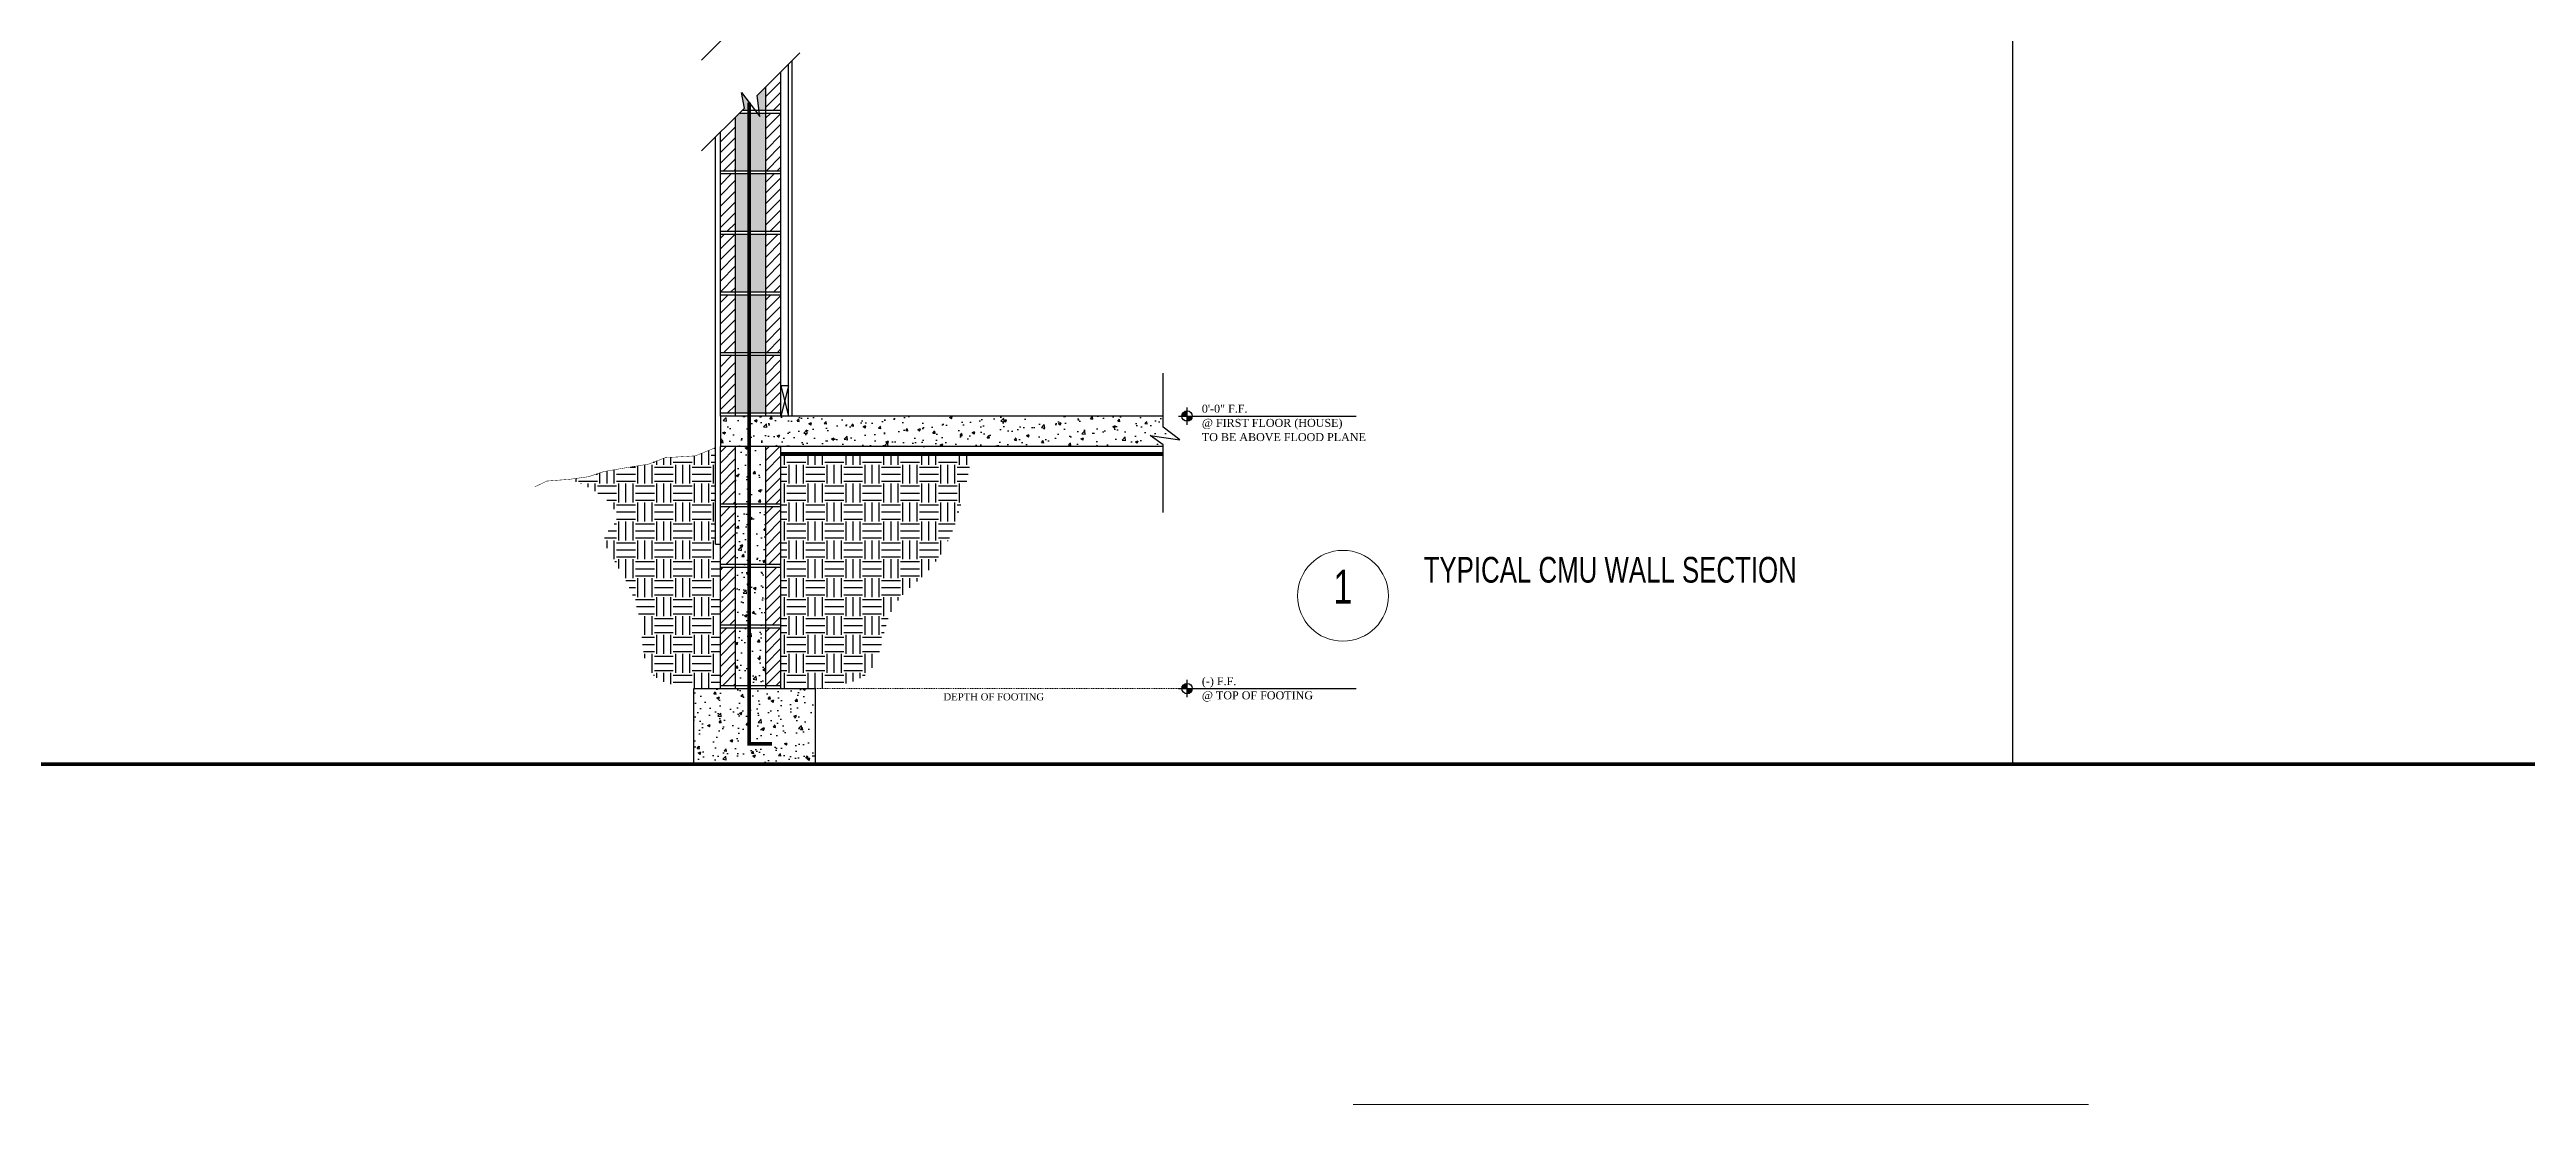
# Model space of a CAD drawing. Header units: inches. Extents: x 26998 to 46838, y -509 to 4343.
# Drawn here: x 37146.4 to 37473.5, y 3120.3 to 3259.7 of the extents above; entities that cross this region are included whole.
import ezdxf

# ---------------------------------------------------------------- set-up
doc = ezdxf.new("R2010")
doc.units = ezdxf.units.IN
doc.header["$LTSCALE"] = 0.5
doc.header["$MEASUREMENT"] = 0
doc.linetypes.add('DASHED', pattern=[0.75, 0.5, -0.25])
doc.linetypes.add('HIDDEN', pattern=[0.375, 0.25, -0.125])
for name, color, linetype in [('1', 1, 'Continuous'), ('2', 2, 'Continuous'), ('3', 3, 'Continuous'), ('4', 4, 'Continuous'), ('5', 5, 'Continuous'), ('7', 7, 'Continuous'), ('8', 8, 'Continuous'), ('DIMS', 8, 'Continuous'), ('NOTE', 7, 'Continuous')]:
    doc.layers.add(name, color=color, linetype=linetype)
doc.layers.add('9', color=9, linetype='Continuous', lineweight=13)
doc.layers.add('CAD_  Default', color=7, linetype='Continuous', lineweight=18, true_color=0x000000)
doc.styles.add('ARCHQUIK', font='BOOKOS.TTF')
doc.styles.get("Standard").update_dxf_attribs({"font": 'romans.shx', "width": 0.75})
doc.styles.add('XFINE', font='BOOKOS.TTF')
pattern_1 = [(50, (-10363.7046, 5007.6377), (3.58630091, -0.31376067), [0.375, -4.125]), (355, (-10363.7046, 5007.6377), (-0.69375667, 3.76096067), [0.3, -3.3]), (100.4514, (-10363.4058, 5007.6116), (2.8925469, 3.4471977), [0.31870095, -3.50571056]), (46.1842, (-10363.7046, 5008.6377), (5.33620524, -0.82759507), [0.5625, -6.1875]), (96.6356, (-10363.26, 5008.569), (4.6733135, 4.87058935), [0.47805144, -5.258565]), (351.1842, (-10363.7046, 5008.6377), (4.6733097, 4.870593), [0.45, -4.95]), (21, (-10363.2046, 5008.3877), (2.98453526, -2.01309445), [0.375, -4.125]), (326, (-10363.2046, 5008.3877), (1.21657666, 3.62575023), [0.3, -3.3]), (71.4514, (-10362.956, 5008.22), (4.20111314, 1.61265248), [0.31870095, -3.50571056]), (37.5, (-10363.7046, 5007.6377), (0.060799277, 1.66446927), [0, -3.26, 0, -3.35, 0, -3.3125]), (7.5, (-10363.7046, 5007.6377), (1.31534769, 1.97205856), [0, -1.91, 0, -3.185, 0, -1.2625]), (327.5, (-10364.8196, 5007.6377), (2.66911218, -0.11277436), [0, -1.25, 0, -3.9, 0, -5.175]), (317.5, (-10365.3196, 5007.6377), (2.91593085, 0.50052491), [0, -1.625, 0, -2.59, 0, -3.675])]
pattern_2 = [(45, (-10363.7046, 5007.6377), (-0.707106781, 0.707106781), [])]

# ---------------------------------------------------------------- blocks, each defined once
blk = doc.blocks.new('ELEV')
at = {"layer": 'DIMS'}
for points in [[(-5, 0), (-5, 3, 0.414214), (-8, 0)], [(-5, -3, 0.414214), (-2, 0), (-5, 0)]]:
    blk.add_hatch(color=256, dxfattribs=at).paths.add_polyline_path(points)
for p, q in [((-10, 0), (0, 0)), ((-5, -5), (-5, 5))]:
    blk.add_line(p, q, dxfattribs=at)
at = {"layer": 'NOTE'}
blk.add_circle((-5, 0), 3, dxfattribs=at)
at = {"layer": 'DIMS', "style": 'XFINE'}
for tag, p in [('FLRNOTE', (3.5, 10.2)), ('FLRELEV', (3.5, 2)), ('NGVDELEV', (3.5, -6.2)), ('NGVDNOTE', (3.5, -14.4))]:
    blk.add_attdef(tag, p, '', height=4.59, dxfattribs=at)

msp = doc.modelspace()

# ---------------------------------------------------------------- hatches: boundary and pattern name
at = {"layer": '5'}
h = msp.add_hatch(dxfattribs=at)
h.set_pattern_fill('U', color=256, angle=45, style=0, pattern_type=0)
h.set_pattern_definition(pattern_2)
h.paths.add_polyline_path([(37241.0115486, 3211.6177176), (37243.0115486, 3211.6177176), (37243.0115486, 3219.2427176), (37241.0115486, 3219.2427176)])
h.paths.add_polyline_path([(37241.0115486, 3219.6177176), (37243.0115486, 3219.6177176), (37243.0115486, 3227.2427176), (37241.0115486, 3227.2427176)])
h.paths.add_polyline_path([(37241.0115486, 3227.6177176), (37243.0115486, 3227.6177176), (37243.0115486, 3235.2427176), (37241.0115486, 3235.2427176)])
h.paths.add_polyline_path([(37241.0115486, 3235.6177176), (37243.0115486, 3235.6177176), (37243.0115486, 3243.2427176), (37241.0115486, 3243.2427176)])
h.paths.add_polyline_path([(37241.0115486, 3243.6177176), (37243.0115486, 3243.6177176), (37243.0115486, 3251.2427176), (37241.0115486, 3251.2427176)])
h.paths.add_polyline_path([(37243.0115486, 3256.7480278), (37241.0115486, 3254.7480278), (37241.0115486, 3251.6177176), (37243.0115486, 3251.6177176)])
h.paths.add_polyline_path([(37241.0115486, 3266.7480278), (37243.0115486, 3268.7480278), (37243.0115486, 3271.2427176), (37241.0115486, 3271.2427176)])
h.paths.add_polyline_path([(37241.0115486, 3271.6177176), (37243.0115486, 3271.6177176), (37243.0115486, 3279.2427176), (37241.0115486, 3279.2427176)])
h.paths.add_polyline_path([(37241.0115486, 3279.6177176), (37243.0115486, 3279.6177176), (37243.0115486, 3287.2427176), (37241.0115486, 3287.2427176)])
h.paths.add_polyline_path([(37241.0115486, 3287.6177176), (37243.0115486, 3287.6177176), (37243.0115486, 3295.2427176), (37241.0115486, 3295.2427176)])
h.paths.add_polyline_path([(37243.0115486, 3303.2427176), (37241.0115486, 3303.2427176), (37241.0115486, 3295.6177176), (37243.0115486, 3295.6177176)])
h.paths.add_polyline_path([(37241.0115486, 3303.6177176), (37243.0115486, 3303.6177176), (37243.0115486, 3311.2427176), (37241.0115486, 3311.2427176)])
h.paths.add_polyline_path([(37241.0115486, 3311.6177176), (37243.0115486, 3311.6177176), (37243.0115486, 3319.2427176), (37241.0115486, 3319.2427176)])
h.paths.add_polyline_path([(37235.0115486, 3311.6177176), (37237.0115486, 3311.6177176), (37237.0115486, 3319.2427176), (37235.0115486, 3319.2427176)])
h.paths.add_polyline_path([(37235.0115486, 3303.6177176), (37237.0115486, 3303.6177176), (37237.0115486, 3311.2427176), (37235.0115486, 3311.2427176)])
h.paths.add_polyline_path([(37237.0115486, 3303.2427176), (37235.0115486, 3303.2427176), (37235.0115486, 3295.6177176), (37237.0115486, 3295.6177176)])
h.paths.add_polyline_path([(37235.0115486, 3287.6177176), (37237.0115486, 3287.6177176), (37237.0115486, 3295.2427176), (37235.0115486, 3295.2427176)])
h.paths.add_polyline_path([(37237.0115486, 3287.2427176), (37235.0115486, 3287.2427176), (37235.0115486, 3279.6177176), (37237.0115486, 3279.6177176)])
h.paths.add_polyline_path([(37235.0115486, 3271.6177176), (37237.0115486, 3271.6177176), (37237.0115486, 3279.2427176), (37235.0115486, 3279.2427176)])
h.paths.add_polyline_path([(37235.0115486, 3263.6177176), (37237.0115486, 3263.6177176), (37237.0115486, 3271.2427176), (37235.0115486, 3271.2427176)])
h.paths.add_polyline_path([(37235.0115486, 3263.2427176), (37235.0115486, 3260.7480278), (37237.0115486, 3262.7480278), (37237.0115486, 3263.2427176)])
h.paths.add_polyline_path([(37237.0115486, 3250.7480278), (37235.0115486, 3248.7480278), (37235.0115486, 3243.6177176), (37237.0115486, 3243.6177176)])
h.paths.add_polyline_path([(37235.0115486, 3235.6177176), (37237.0115486, 3235.6177176), (37237.0115486, 3243.2427176), (37235.0115486, 3243.2427176)])
h.paths.add_polyline_path([(37237.0115486, 3235.2427176), (37235.0115486, 3235.2427176), (37235.0115486, 3227.6177176), (37237.0115486, 3227.6177176)])
h.paths.add_polyline_path([(37235.0115486, 3219.6177176), (37237.0115486, 3219.6177176), (37237.0115486, 3227.2427176), (37235.0115486, 3227.2427176)])
h.paths.add_polyline_path([(37237.0115486, 3219.2427176), (37235.0115486, 3219.2427176), (37235.0115486, 3211.6177176), (37237.0115486, 3211.6177176)])
h = msp.add_hatch(dxfattribs=at)
h.set_pattern_fill('U', color=256, angle=45, style=0, pattern_type=0)
h.set_pattern_definition(pattern_2)
h.paths.add_polyline_path([(37241.0115486, 3175.6177176), (37243.0115486, 3175.6177176), (37243.0115486, 3183.2427176), (37241.0115486, 3183.2427176)])
h.paths.add_polyline_path([(37237.0115486, 3183.2427176), (37235.0115486, 3183.2427176), (37235.0115486, 3175.6177176), (37237.0115486, 3175.6177176)])
h.paths.add_polyline_path([(37235.0115486, 3183.6177176), (37237.0115486, 3183.6177176), (37237.0115486, 3191.2427176), (37235.0115486, 3191.2427176)])
h.paths.add_polyline_path([(37241.0115486, 3183.6177176), (37243.0115486, 3183.6177176), (37243.0115486, 3191.2427176), (37241.0115486, 3191.2427176)])
h.paths.add_polyline_path([(37241.0115486, 3191.6177176), (37243.0115486, 3191.6177176), (37243.0115486, 3199.2427176), (37241.0115486, 3199.2427176)])
h.paths.add_polyline_path([(37237.0115486, 3199.2427176), (37235.0115486, 3199.2427176), (37235.0115486, 3191.6177176), (37237.0115486, 3191.6177176)])
h.paths.add_polyline_path([(37235.0115486, 3199.6177176), (37237.0115486, 3199.6177176), (37237.0115486, 3207.2427176), (37235.0115486, 3207.2427176)])
h.paths.add_polyline_path([(37243.0115486, 3207.2427176), (37241.0115486, 3207.2427176), (37241.0115486, 3199.6177176), (37243.0115486, 3199.6177176)])
at = {"layer": '8'}
h = msp.add_hatch(dxfattribs=at)
h.set_pattern_fill('AR-CONC', color=256, scale=0.5, style=0)
h.set_pattern_definition(pattern_1)
h.paths.add_polyline_path([(37241.0115486, 3319.2427176), (37238.8228191, 3319.2427176), (37238.8228191, 3311.6177176), (37241.0115486, 3311.6177176)])
h.paths.add_polyline_path([(37241.0115486, 3311.2427176), (37238.8228191, 3311.2427176), (37238.8228191, 3303.6177176), (37241.0115486, 3303.6177176)])
h.paths.add_polyline_path([(37241.0115486, 3303.2427176), (37238.8228191, 3303.2427176), (37238.8228191, 3295.6177176), (37241.0115486, 3295.6177176)])
h.paths.add_polyline_path([(37241.0115486, 3295.2427176), (37238.8228191, 3295.2427176), (37238.8228191, 3287.6177176), (37241.0115486, 3287.6177176)])
h.paths.add_polyline_path([(37241.0115486, 3287.2427176), (37238.8228191, 3287.2427176), (37238.8228191, 3279.6177176), (37241.0115486, 3279.6177176)])
h.paths.add_polyline_path([(37241.0115486, 3279.2427176), (37238.8228191, 3279.2427176), (37238.8228191, 3271.6177176), (37241.0115486, 3271.6177176)])
h.paths.add_polyline_path([(37241.0115486, 3271.2427176), (37238.8228191, 3271.2427176), (37238.8228191, 3264.6767637), (37240.2157523, 3262.8325025), (37239.8493841, 3265.5858633), (37241.0115486, 3266.7480278)])
h.paths.add_polyline_path([(37241.0115486, 3254.7480278), (37239.8493841, 3253.5858633), (37240.1112699, 3251.6177176), (37241.0115486, 3251.6177176)])
h.paths.add_polyline_path([(37241.0115486, 3251.2427176), (37240.1611682, 3251.2427176), (37240.2157523, 3250.8325025), (37239.9059252, 3251.2427176), (37238.8228191, 3251.2427176), (37238.8228191, 3243.6177176), (37241.0115486, 3243.6177176)])
h.paths.add_polyline_path([(37241.0115486, 3243.2427176), (37238.8228191, 3243.2427176), (37238.8228191, 3235.6177176), (37241.0115486, 3235.6177176)])
h.paths.add_polyline_path([(37241.0115486, 3235.2427176), (37238.8228191, 3235.2427176), (37238.8228191, 3227.6177176), (37241.0115486, 3227.6177176)])
h.paths.add_polyline_path([(37241.0115486, 3227.2427176), (37238.8228191, 3227.2427176), (37238.8228191, 3219.6177176), (37241.0115486, 3219.6177176)])
h.paths.add_polyline_path([(37241.0115486, 3219.2427176), (37238.8228191, 3219.2427176), (37238.8228191, 3211.6177176), (37241.0115486, 3211.6177176)])
h.paths.add_polyline_path([(37238.8228191, 3219.2427176), (37237.0115486, 3219.2427176), (37237.0115486, 3211.6177176), (37238.8228191, 3211.6177176)])
h.paths.add_polyline_path([(37238.8228191, 3227.2427176), (37237.0115486, 3227.2427176), (37237.0115486, 3219.6177176), (37238.8228191, 3219.6177176)])
h.paths.add_polyline_path([(37238.8228191, 3235.2427176), (37237.0115486, 3235.2427176), (37237.0115486, 3227.6177176), (37238.8228191, 3227.6177176)])
h.paths.add_polyline_path([(37238.8228191, 3243.2427176), (37237.0115486, 3243.2427176), (37237.0115486, 3235.6177176), (37238.8228191, 3235.6177176)])
h.paths.add_polyline_path([(37238.8228191, 3251.2427176), (37237.5062383, 3251.2427176), (37237.0115486, 3250.7480278), (37237.0115486, 3243.6177176), (37238.8228191, 3243.6177176)])
h.paths.add_polyline_path([(37238.8228191, 3252.6767637), (37237.8073448, 3254.0212646), (37238.1968484, 3251.9333276), (37237.8812383, 3251.6177176), (37238.8228191, 3251.6177176)])
h.paths.add_polyline_path([(37237.5062383, 3263.2427176), (37237.0115486, 3263.2427176), (37237.0115486, 3262.7480278)])
h.paths.add_polyline_path([(37237.8073448, 3266.0212646), (37238.8228191, 3264.6767637), (37238.8228191, 3271.2427176), (37237.0115486, 3271.2427176), (37237.0115486, 3263.6177176), (37237.8812383, 3263.6177176), (37238.1968484, 3263.9333276)])
h.paths.add_polyline_path([(37238.8228191, 3279.2427176), (37237.0115486, 3279.2427176), (37237.0115486, 3271.6177176), (37238.8228191, 3271.6177176)])
h.paths.add_polyline_path([(37238.8228191, 3287.2427176), (37237.0115486, 3287.2427176), (37237.0115486, 3279.6177176), (37238.8228191, 3279.6177176)])
h.paths.add_polyline_path([(37238.8228191, 3295.2427176), (37237.0115486, 3295.2427176), (37237.0115486, 3287.6177176), (37238.8228191, 3287.6177176)])
h.paths.add_polyline_path([(37238.8228191, 3303.2427176), (37237.0115486, 3303.2427176), (37237.0115486, 3295.6177176), (37238.8228191, 3295.6177176)])
h.paths.add_polyline_path([(37238.8228191, 3311.2427176), (37237.0115486, 3311.2427176), (37237.0115486, 3303.6177176), (37238.8228191, 3303.6177176)])
h.paths.add_polyline_path([(37238.8228191, 3319.2427176), (37237.0115486, 3319.2427176), (37237.0115486, 3311.6177176), (37238.8228191, 3311.6177176)])
h = msp.add_hatch(dxfattribs=at)
h.set_pattern_fill('AR-CONC', color=256, scale=0.5, style=0)
h.set_pattern_definition(pattern_1)
h.paths.add_polyline_path([(37235.0115486, 3211.2427176), (37235.0115486, 3207.2427176), (37293.4968299, 3207.2427176), (37293.4968299, 3207.4678826), (37291.7450149, 3208.6688564), (37295.7028115, 3208.1170624), (37293.4968299, 3209.804921), (37293.4968299, 3211.2427176)])
h = msp.add_hatch(dxfattribs=at)
h.set_pattern_fill('EARTH', color=256, scale=10, style=0)
h.set_pattern_definition([(0, (-10363.7046, 5007.6377), (2.5, 2.5), [2.5, -2.5]), (0, (-10363.7046, 5008.5752), (2.5, 2.5), [2.5, -2.5]), (0, (-10363.7046, 5009.5127), (2.5, 2.5), [2.5, -2.5]), (90, (-10363.392, 5009.8252), (-2.5, 2.5), [2.5, -2.5]), (90, (-10362.4546, 5009.8252), (-2.5, 2.5), [2.5, -2.5]), (90, (-10361.517, 5009.8252), (-2.5, 2.5), [2.5, -2.5])])
edge = h.paths.add_edge_path()
edge.add_spline(control_points=[(37247.5115486, 3175.2427176), (37250.3817069, 3175.5736906), (37256.5537134, 3176.285417), (37256.2545405, 3186.2481311), (37263.2124393, 3190.5663916), (37266.6626532, 3197.8824687), (37267.6853353, 3203.2545598), (37268.2541892, 3206.2427176)], knot_values=[0, 0, 0, 0, 7.600050757, 16.3431973222, 23.4501021119, 30.7381905777, 39.8734955335, 39.8734955335, 39.8734955335, 39.8734955335], degree=3, periodic=0)
edge.add_line((37268.2541892, 3206.2427176), (37243.0115486, 3206.2427176))
edge.add_line((37243.0115486, 3206.2427176), (37243.0115486, 3175.2427176))
edge.add_line((37243.0115486, 3175.2427176), (37247.5115486, 3175.2427176))
edge = h.paths.add_edge_path()
edge.add_line((37234.3865486, 3207.0881984), (37231.7279858, 3205.9916533))
edge.add_line((37231.7279858, 3205.9916533), (37227.7351106, 3205.7490555))
edge.add_line((37227.7351106, 3205.7490555), (37225.5534429, 3204.9057704))
edge.add_line((37225.5534429, 3204.9057704), (37222.9997928, 3204.4989582))
edge.add_line((37222.9997928, 3204.4989582), (37219.669403, 3203.9249071))
edge.add_line((37219.669403, 3203.9249071), (37217.6019896, 3203.2359917))
edge.add_line((37217.6019896, 3203.2359917), (37215.0753436, 3202.8913988))
edge.add_spline(control_points=[(37215.0753436, 3202.8913988), (37216.1654712, 3202.4917172), (37218.659087, 3201.5774642), (37222.7216947, 3197.8365684), (37219.067571, 3195.4486225), (37221.9416466, 3190.5291628), (37225.0062929, 3185.6968416), (37224.5307397, 3176.2887497), (37229.3650798, 3175.564353), (37231.5115486, 3175.2427176)], knot_values=[0, 0, 0, 0, 3.7384846268, 8.5516082282, 11.1197762328, 13.3874841562, 23.2002133736, 30.398245814, 36.1464199068, 36.1464199068, 36.1464199068, 36.1464199068], degree=3, periodic=0)
edge.add_line((37231.5115486, 3175.2427176), (37235.0115486, 3175.2427176))
edge.add_line((37235.0115486, 3175.2427176), (37235.0115486, 3194.3033295))
edge.add_line((37235.0115486, 3194.3033295), (37234.3865486, 3194.3033295))
edge.add_line((37234.3865486, 3194.3033295), (37234.3865486, 3207.0881984))
h = msp.add_hatch(dxfattribs=at)
h.set_pattern_fill('AR-CONC', color=256, scale=0.5, style=0)
h.set_pattern_definition(pattern_1)
h.paths.add_polyline_path([(37241.0115486, 3207.2427176), (37238.8228191, 3207.2427176), (37238.8228191, 3199.6177176), (37241.0115486, 3199.6177176)])
h.paths.add_polyline_path([(37241.0115486, 3199.2427176), (37238.8228191, 3199.2427176), (37238.8228191, 3191.6177176), (37241.0115486, 3191.6177176)])
h.paths.add_polyline_path([(37241.0115486, 3191.2427176), (37238.8228191, 3191.2427176), (37238.8228191, 3183.6177176), (37241.0115486, 3183.6177176)])
h.paths.add_polyline_path([(37241.0115486, 3183.2427176), (37238.8228191, 3183.2427176), (37238.8228191, 3175.6177176), (37241.0115486, 3175.6177176)])
h.paths.add_polyline_path([(37238.8228191, 3183.2427176), (37237.0115486, 3183.2427176), (37237.0115486, 3175.6177176), (37238.8228191, 3175.6177176)])
h.paths.add_polyline_path([(37237.0115486, 3183.6177176), (37238.8228191, 3183.6177176), (37238.8228191, 3191.2427176), (37237.0115486, 3191.2427176)])
h.paths.add_polyline_path([(37237.0115486, 3191.6177176), (37238.8228191, 3191.6177176), (37238.8228191, 3199.2427176), (37237.0115486, 3199.2427176)])
h.paths.add_polyline_path([(37237.0115486, 3199.6177176), (37238.8228191, 3199.6177176), (37238.8228191, 3207.2427176), (37237.0115486, 3207.2427176)])
h = msp.add_hatch(dxfattribs=at)
h.set_pattern_fill('AR-CONC', color=256, scale=0.5, style=0)
h.set_pattern_definition(pattern_1)
h.paths.add_polyline_path([(37243.5115486, 3175.2427176), (37247.5115486, 3175.2427176), (37247.5115486, 3165.2427176), (37231.5115486, 3165.2427176), (37231.5115486, 3175.2427176), (37235.0115486, 3175.2427176)])
h.paths.add_polyline_path([(37234.1990486, 3168.5552176, 1), (37235.4490486, 3168.5552176, 1)], flags=16)
h.paths.add_polyline_path([(37234.3240486, 3168.5552176, 1), (37235.3240486, 3168.5552176, 1)], flags=0)
h.paths.add_polyline_path([(37243.5740486, 3168.5552176, 1), (37244.8240486, 3168.5552176, 1)], flags=16)
h.paths.add_polyline_path([(37243.6990486, 3168.5552176, 1), (37244.6990486, 3168.5552176, 1)], flags=0)

# ---------------------------------------------------------------- linework, layer by layer
msp.add_line((37405.6279185, 3410.1914905), (37405.6279185, 3165.2426914))
msp.add_lwpolyline([(36398.5687278, 4291.6919129, 0.5, 0.5, 0), (37893.6279625, 4291.6919129, 0, 0, 0), (37893.6279625, 3165.2426914, 0.5, 0.5, 0), (36398.5687278, 3165.2426914, 0.5, 0.5, 0)], format="xyseb")
at = {"layer": '1'}
for p, q in [((37244.5115486, 3211.2427176), (37244.5115486, 3258.2480278)), ((37234.3865486, 3194.3033295), (37234.3865486, 3248.1230278)), ((37295.4968299, 3211.2427176), (37318.9756537, 3211.2427176)), ((37234.3865486, 3194.3033295), (37235.0115486, 3194.3033295)), ((37295.4968299, 3175.2427176), (37318.9756537, 3175.2427176))]:
    msp.add_line(p, q, dxfattribs=at)
at = {"layer": '2'}
for p, q in [((37244.0115486, 3211.2427176), (37244.0115486, 3257.7480278)), ((37241.0115486, 3211.2427176), (37241.0115486, 3254.7480278)), ((37237.0115486, 3211.2427176), (37237.0115486, 3250.7480278)), ((37244.0115486, 3215.2427176), (37243.0115486, 3215.2427176)), ((37237.0115486, 3175.2427176), (37237.0115486, 3207.2427176)), ((37241.0115486, 3175.2427176), (37241.0115486, 3207.2427176))]:
    msp.add_line(p, q, dxfattribs=at)
at = {"layer": '3'}
for p, q in [((37243.009347, 3251.2427176), (37237.5062383, 3251.2427176)), ((37243.0071455, 3251.6177176), (37237.8812383, 3251.6177176)), ((37243.009347, 3243.6177176), (37235.009347, 3243.6177176)), ((37243.009347, 3243.2427176), (37235.009347, 3243.2427176)), ((37243.009347, 3235.6177176), (37235.009347, 3235.6177176)), ((37243.0115486, 3235.2427176), (37235.0115486, 3235.2427176)), ((37243.0115486, 3227.6177176), (37235.0115486, 3227.6177176)), ((37243.0115486, 3227.2427176), (37235.0115486, 3227.2427176)), ((37243.0115486, 3219.6177176), (37235.0115486, 3219.6177176)), ((37243.0137501, 3219.2427176), (37235.0137501, 3219.2427176)), ((37243.0137501, 3211.6177176), (37235.0137501, 3211.6177176)), ((37243.0115486, 3199.6177176), (37235.0115486, 3199.6177176)), ((37243.0115486, 3199.2427176), (37235.0115486, 3199.2427176)), ((37243.0115486, 3191.6177176), (37235.0115486, 3191.6177176)), ((37243.0115486, 3191.2427176), (37235.0115486, 3191.2427176)), ((37243.0115486, 3183.6177176), (37235.0115486, 3183.6177176)), ((37243.0137501, 3183.2427176), (37235.0137501, 3183.2427176)), ((37243.0137501, 3175.6177176), (37235.0137501, 3175.6177176))]:
    msp.add_line(p, q, dxfattribs=at)
at = {"layer": '4'}
for p, q in [((37243.0115486, 3211.2427176), (37243.0115486, 3256.7480278)), ((37235.0115486, 3211.2427176), (37235.0115486, 3248.7480278)), ((37293.4968299, 3211.2427176), (37235.0115486, 3211.2427176)), ((37235.0115486, 3211.2427176), (37235.0115486, 3207.2427176)), ((37293.4968299, 3207.2427176), (37235.0115486, 3207.2427176)), ((37235.0115486, 3175.2427176), (37235.0115486, 3207.2427176)), ((37243.0115486, 3175.2427176), (37243.0115486, 3207.2427176)), ((37231.5115486, 3165.2427176), (37231.5115486, 3175.2427176)), ((37231.5115486, 3175.2427176), (37247.5115486, 3175.2427176)), ((37247.5115486, 3175.2427176), (37247.5115486, 3165.2427176)), ((37247.5115486, 3165.2427176), (37231.5115486, 3165.2427176))]:
    msp.add_line(p, q, dxfattribs=at)
at = {"layer": '4', "const_width": 0.5}
msp.add_lwpolyline([(37241.8228191, 3167.9458426), (37238.8228191, 3167.9458426), (37238.8228191, 3252.6767637)], dxfattribs=at)
at = {"layer": '4', "linetype": 'DASHED', "const_width": 0.5}
msp.add_lwpolyline([(37293.4968299, 3206.2427176), (37243.0115486, 3206.2427176)], dxfattribs=at)
at = {"layer": '5'}
for p, q in [((37244.0115486, 3215.2427176), (37243.0115486, 3211.2427176)), ((37243.0115486, 3215.2427176), (37244.0115486, 3211.2427176))]:
    msp.add_line(p, q, dxfattribs=at)
for points in [[(37232.5399941, 3258.2764734), (37238.1968484, 3263.9333276), (37237.8073448, 3266.0212646), (37240.2157523, 3262.8325025), (37239.8493841, 3265.5858633), (37245.5062383, 3271.2427176)], [(37232.5399941, 3246.2764734), (37238.1968484, 3251.9333276), (37237.8073448, 3254.0212646), (37240.2157523, 3250.8325025), (37239.8493841, 3253.5858633), (37245.5062383, 3259.2427176)], [(37293.4968299, 3198.5091986), (37293.4968299, 3207.4678826), (37291.7450149, 3208.6688564), (37295.7028115, 3208.1170624), (37293.4968299, 3209.804921), (37293.4968299, 3216.9031225)]]:
    msp.add_lwpolyline(points, dxfattribs=at)
at = {"layer": '7', "const_width": 0.0625}
msp.add_lwpolyline([(37234.3865486, 3207.0881984), (37231.7279858, 3205.9916533), (37227.7351106, 3205.7490555), (37225.5534429, 3204.9057704), (37222.9997928, 3204.4989582), (37219.669403, 3203.9249071), (37217.6019896, 3203.2359917), (37215.0753436, 3202.8913988), (37212.0894649, 3202.6619405), (37210.4816307, 3201.8838005)], dxfattribs=at)
at = {"layer": '9', "linetype": 'HIDDEN'}
msp.add_line((37247.5115486, 3175.2427176), (37295.4968299, 3175.2427176), dxfattribs=at)
at = {"layer": 'CAD_  Default', "transparency": 33554687}
msp.add_line((37318.5921137, 3120.2884426), (37415.6678391, 3120.2884426), dxfattribs=at)
msp.add_circle((37317.2251185, 3187.4994185), 6, dxfattribs=at)

# ---------------------------------------------------------------- block references
at = {"layer": '3'}
ref = msp.add_blockref('ELEV', (37297.7903842, 3211.2427176), dxfattribs=dict(at, xscale=0.2293554299612879, yscale=0.2293554299612879, zscale=0.2293554299612879))
ref.add_attrib('FLRELEV', '0\'-0" F.F. ', (37298.5894229, 3211.695879), dxfattribs={"layer": 'DIMS', "color": 1, "height": 1.053601506, "style": 'XFINE'})
ref.add_attrib('NGVDELEV', '@ FIRST FLOOR (HOUSE)', (37298.5894229, 3209.8246757), dxfattribs={"layer": 'DIMS', "color": 1, "height": 1.053601506, "style": 'XFINE'})
ref.add_attrib('NGVDNOTE', 'TO BE ABOVE FLOOD PLANE', (37298.5894229, 3207.945881), dxfattribs={"layer": 'DIMS', "color": 1, "height": 1.053601506, "style": 'XFINE'})
ref = msp.add_blockref('ELEV', (37297.7903842, 3175.2427176), dxfattribs=dict(at, xscale=0.2293554299612879, yscale=0.2293554299612879, zscale=0.2293554299612879))
ref.add_attrib('FLRELEV', '(-) F.F. ', (37298.5894229, 3175.695879), dxfattribs={"layer": 'DIMS', "color": 1, "height": 1.05360151, "style": 'XFINE'})
ref.add_attrib('NGVDELEV', '@ TOP OF FOOTING', (37298.5894229, 3173.8246757), dxfattribs={"layer": 'DIMS', "color": 1, "height": 1.053601506, "style": 'XFINE'})

# ---------------------------------------------------------------- texts
at = {"insert": (37327.8805015, 3192.6403996), "char_height": 6.8007744, "width": 110.476910075, "attachment_point": 1}
msp.add_mtext('{\\fChief Blueprint|b0|i0|c0|p34;\\H0.5x;TYPICAL CMU WALL SECTION}', dxfattribs=at)
at = {"layer": '1', "insert": (37264.4686006, 3173.6742085), "char_height": 0.9375, "width": 32.75, "attachment_point": 7, "style": 'ARCHQUIK'}
msp.add_mtext('DEPTH OF FOOTING', dxfattribs=at)
at = {"layer": 'CAD_  Default', "transparency": 33554687, "insert": (37317.2227185, 3190.9424305), "char_height": 4.5, "attachment_point": 2}
msp.add_mtext('{\\fChief Blueprint|b0|i0|c0|p34;\\H1x;\\C7;1}', dxfattribs=at)

doc.saveas('drawing.dxf')
